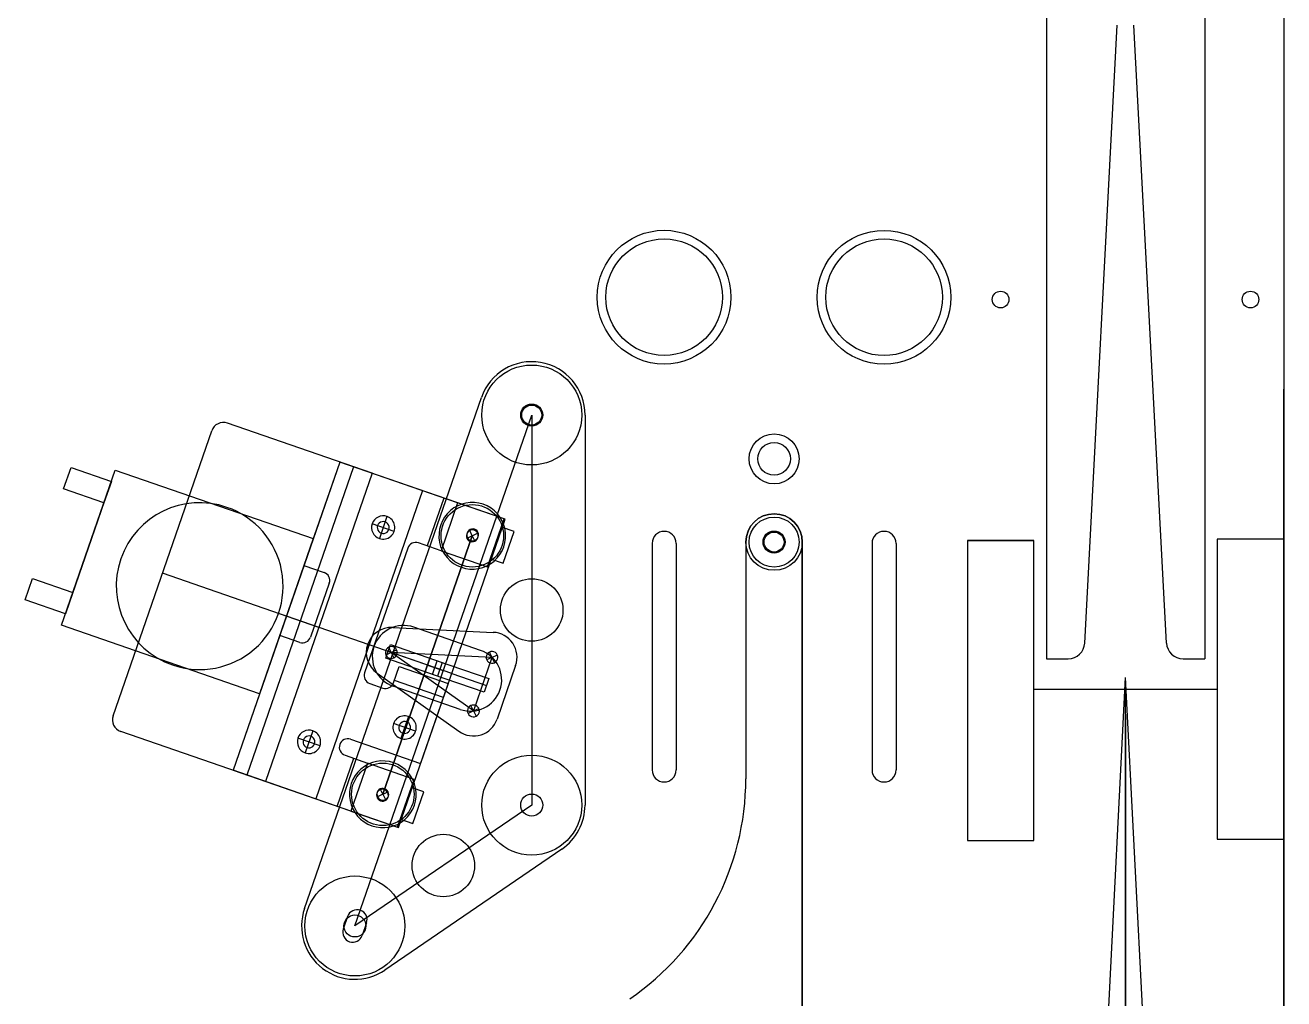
# Model space of a CAD drawing. Header units: inches. Extents: x 0 to 20.3, y 0 to 46.
# Drawn here: x 10.81 to 20.25, y 9.75 to 17.06 of the extents above; entities that cross this region are included whole.
import ezdxf

# ---------------------------------------------------------------- set-up
doc = ezdxf.new("R2010")
doc.units = ezdxf.units.IN
doc.header["$MEASUREMENT"] = 0
for name, color, linetype in [('1_250BIT_500DEP', 7, 'Continuous'), ('1A_250BIT_500DEP', 7, 'Continuous'), ('2_250BIT_250DEP', 7, 'Continuous'), ('6_125BIT_500DEP', 7, 'Continuous'), ('6A_125BIT_500DEP', 7, 'Continuous'), ('7_VCARVE_BIT', 7, 'Continuous'), ('7A_1250BALL', 7, 'Continuous'), ('8_250BIT_500OUTLINE', 7, 'Continuous'), ('CONSTRUCTION', 7, 'Continuous'), ('DF_COMP', 7, 'Continuous'), ('PLASTICS', 7, 'Continuous')]:
    doc.layers.add(name, color=color, linetype=linetype)

msp = doc.modelspace()

# ---------------------------------------------------------------- linework, layer by layer
at = {"layer": '1_250BIT_500DEP', "linetype": 'Continuous'}
for p, q in [((14.2241, 12.3683), (13.7221, 12.5421)), ((14.0708, 11.9253), (13.5687, 12.0991))]:
    msp.add_line(p, q, dxfattribs=at)
for centre in [(14.1614, 13.2277), (14.6073, 12.6707), (13.4902, 11.2886), (13.9439, 10.7542)]:
    msp.add_circle(centre, 0.2344, dxfattribs=at)
for centre, start, end in [((13.6454, 12.3206), 70.90651, 250.90651), ((14.1474, 12.1468), 250.90651, 70.90651)]:
    msp.add_arc(centre, 0.2344, start, end, dxfattribs=at)
at = {"layer": '1A_250BIT_500DEP', "linetype": 'Continuous'}
for centre in [(15.6005, 15.0177), (17.2505, 15.0172)]:
    msp.add_circle(centre, 0.4375, dxfattribs=at)
at = {"layer": '2_250BIT_250DEP', "linetype": 'Continuous'}
for centre in [(15.6005, 15.0177), (17.2505, 15.0172)]:
    msp.add_circle(centre, 0.5015, dxfattribs=at)
at = {"layer": '6_125BIT_500DEP', "linetype": 'Continuous'}
for p, q in [((15.5105, 13.1709), (15.5105, 11.4709)), ((15.6905, 13.1709), (15.6905, 11.4709)), ((17.1605, 13.1709), (17.1605, 11.4709)), ((17.3405, 13.1709), (17.3405, 11.4709))]:
    msp.add_line(p, q, dxfattribs=at)
for centre, radius in [((14.6073, 14.1338), 0.0825), ((16.4255, 13.8048), 0.1225), ((16.4255, 13.1809), 0.0825), ((14.6073, 11.2076), 0.0825), ((13.2805, 10.3007), 0.0825)]:
    msp.add_circle(centre, radius, dxfattribs=at)
for centre, start, end in [((15.6005, 13.1709), 0, 180), ((17.2505, 13.1709), 0, 180), ((15.6005, 11.4709), 180, 0), ((17.2505, 11.4709), 180, 0)]:
    msp.add_arc(centre, 0.09, start, end, dxfattribs=at)
at = {"layer": '6A_125BIT_500DEP', "linetype": 'Continuous'}
for centre in [(18.1255, 15), (20, 15)]:
    msp.add_circle(centre, 0.0625, dxfattribs=at)
at = {"layer": '7_VCARVE_BIT', "linetype": 'Continuous'}
for centre in [(18.1255, 15), (20, 15)]:
    msp.add_circle(centre, 0.0625, dxfattribs=at)
at = {"layer": '7A_1250BALL', "linetype": 'Continuous'}
for p in [(18.657, 4.165), (19.0632, 4.165), (19.4694, 4.165)]:
    msp.add_line(p, (19.0632, 12.165), dxfattribs=at)
at = {"layer": '8_250BIT_500OUTLINE', "linetype": 'Continuous'}
msp.add_line((20.2499, 46), (20.25, 4.3525), dxfattribs=at)
at = {"layer": 'CONSTRUCTION', "linetype": 'Continuous'}
for p, q in [((17.8755, 13.1931), (17.8755, 10.9431)), ((18.3755, 13.1931), (17.8755, 13.1931)), ((18.3755, 10.9431), (18.3755, 13.1931)), ((19.75, 13.2016), (19.75, 10.9516)), ((20.25, 13.2016), (19.75, 13.2016)), ((20.25, 10.9516), (20.25, 13.2016)), ((17.8755, 10.9431), (18.3755, 10.9431)), ((19.75, 10.9516), (20.25, 10.9516))]:
    msp.add_line(p, q, dxfattribs=at)
at = {"layer": 'DF_COMP', "linetype": 'Continuous'}
for p, q in [((19.6582, 26.2423), (19.6582, 12.3048)), ((18.4682, 23.2423), (18.4682, 12.3048)), ((18.757, 12.4232), (19.0008, 17.058)), ((19.3695, 12.4232), (19.1257, 17.058)), ((20.25, 6.0766), (20.25, 14.3266)), ((13.4098, 13.6971), (12.3239, 14.073)), ((13.2805, 10.3007), (14.6073, 14.1338)), ((14.6073, 14.1338), (14.6073, 11.2076)), ((11.4664, 11.8774), (12.2067, 14.0161)), ((11.08, 12.5572), (11.4827, 13.7207)), ((11.0949, 13.5795), (11.1506, 13.7403)), ((11.1506, 13.7403), (11.4532, 13.6355)), ((11.4827, 13.7207), (12.9678, 13.2066)), ((13.1667, 13.7812), (12.3661, 11.4685)), ((13.2698, 13.7455), (12.4692, 11.4328)), ((13.4098, 13.6971), (12.6092, 11.3844)), ((13.1667, 13.7812), (12.8982, 13.0056)), ((14.0511, 13.4751), (13.1667, 13.7812)), ((14.4081, 13.3515), (13.1667, 13.7812)), ((11.4532, 13.6355), (11.3976, 13.4747)), ((11.3976, 13.4747), (11.0949, 13.5795)), ((11.4254, 13.5551), (11.1373, 12.7227)), ((13.7874, 13.5664), (12.9869, 11.2537)), ((13.948, 13.5108), (13.8236, 13.1513)), ((14.0511, 13.4751), (13.9267, 13.1156)), ((14.0511, 13.4751), (13.9267, 13.1156)), ((14.4011, 13.3539), (14.0511, 13.4751)), ((13.5755, 13.261), (13.41, 13.3183)), ((13.5214, 13.3724), (13.4641, 13.2069)), ((13.6076, 11.0388), (14.4081, 13.3515)), ((14.2766, 12.9945), (14.4011, 13.3539)), ((14.1614, 13.2277), (13.4902, 11.2886)), ((13.4902, 11.2886), (14.1614, 13.2277)), ((14.1614, 13.2277), (14.1213, 13.2082)), ((14.1614, 13.2277), (14.1419, 13.2678)), ((14.1614, 13.2277), (14.2015, 13.2472)), ((14.1614, 13.2277), (14.1809, 13.1876)), ((14.3798, 13.2925), (14.2979, 13.056)), ((14.4744, 13.2597), (14.3798, 13.2925)), ((14.3925, 13.0232), (14.4744, 13.2597)), ((12.9678, 13.2066), (12.565, 12.0432)), ((13.677, 13.1348), (13.3535, 12.2003)), ((13.9267, 13.1156), (13.7578, 13.1741)), ((16.2135, 13.1809), (16.2135, 11.4055)), ((16.6375, 13.1809), (16.6375, 9.4043)), ((17.8755, 13.1931), (18.3755, 13.1931)), ((13.9267, 13.1156), (14.2766, 12.9945)), ((14.2979, 13.056), (14.3925, 13.0232)), ((13.0095, 12.5407), (11.8366, 12.9467)), ((12.8982, 13.0056), (13.0491, 12.9534)), ((10.8068, 12.7471), (10.8624, 12.9079)), ((10.8624, 12.9079), (11.1651, 12.8031)), ((13.0883, 12.8725), (12.9482, 12.4677)), ((11.1651, 12.8031), (11.1094, 12.6423)), ((11.1094, 12.6423), (10.8068, 12.7471)), ((12.7664, 12.6249), (12.7073, 12.6453)), ((14.0079, 12.1951), (12.7664, 12.6249)), ((12.565, 12.0432), (11.08, 12.5572)), ((12.7165, 12.4806), (12.3661, 11.4685)), ((12.8673, 12.4284), (12.7165, 12.4806)), ((13.5646, 12.5397), (14.3182, 12.5034)), ((13.5124, 12.3089), (13.548, 12.412)), ((13.5538, 12.3523), (13.5344, 12.3924)), ((13.548, 12.412), (13.9349, 12.2781)), ((13.5538, 12.3523), (13.5939, 12.3718)), ((13.8992, 12.175), (13.5124, 12.3089)), ((13.5538, 12.3523), (13.5138, 12.3328)), ((14.0079, 12.1951), (13.5302, 12.3605)), ((14.3092, 12.3159), (13.5538, 12.3523)), ((13.5538, 12.3523), (13.5733, 12.3122)), ((14.17, 11.9139), (13.5538, 12.3523)), ((13.8633, 12.1875), (13.899, 12.2906)), ((13.899, 12.2906), (14.2858, 12.1566)), ((13.9349, 12.2781), (13.8992, 12.175)), ((14.3092, 12.3159), (14.17, 11.9139)), ((14.3092, 12.3159), (14.2691, 12.2965)), ((14.3092, 12.3159), (14.2897, 12.356)), ((14.3092, 12.3159), (14.3493, 12.3354)), ((14.3092, 12.3159), (14.3287, 12.2758)), ((18.4682, 12.3048), (18.6321, 12.3048)), ((19.4943, 12.3048), (19.6582, 12.3048)), ((13.4465, 12.1984), (14.0612, 11.761)), ((13.571, 12.125), (13.6131, 12.2465)), ((13.6131, 12.2465), (13.9815, 12.119)), ((13.8258, 12.2582), (13.9439, 12.2173)), ((14.2501, 12.0535), (13.8633, 12.1875)), ((14.0079, 12.1951), (14.268, 12.1051)), ((14.4865, 12.2545), (14.3474, 11.8525)), ((13.3927, 12.1194), (13.4902, 12.0857)), ((13.9458, 12.0159), (13.5774, 12.1434)), ((13.9815, 12.119), (13.7739, 11.5193)), ((14.2858, 12.1566), (14.2501, 12.0535)), ((18.3755, 12.0766), (19.75, 12.0766)), ((14.17, 11.9139), (14.13, 11.8944)), ((14.17, 11.9139), (14.1506, 11.954)), ((14.17, 11.9139), (14.2101, 11.9334)), ((14.17, 11.9139), (14.1895, 11.8738)), ((13.7363, 11.7611), (13.5708, 11.8184)), ((13.6822, 11.8725), (13.6249, 11.707)), ((19.0627, 11.8891), (19.0627, 3.8891)), ((12.6092, 11.3844), (11.5233, 11.7603)), ((13.0189, 11.653), (12.8534, 11.7103)), ((12.9648, 11.7644), (12.9075, 11.5989)), ((13.248, 11.7013), (13.7739, 11.5193)), ((13.1474, 11.1981), (13.2722, 11.5585)), ((13.2064, 11.5812), (13.3753, 11.5228)), ((13.3753, 11.5228), (13.2505, 11.1624)), ((13.3749, 11.5218), (13.2505, 11.1624)), ((13.7249, 11.4007), (13.3749, 11.5218)), ((12.3661, 11.4685), (13.6076, 11.0388)), ((13.2505, 11.1624), (12.3661, 11.4685)), ((13.6005, 11.0412), (13.7249, 11.4007)), ((13.7036, 11.3392), (13.6218, 11.1027)), ((13.7982, 11.3064), (13.7036, 11.3392)), ((13.4902, 11.2886), (13.4501, 11.2692)), ((13.4902, 11.2886), (13.4707, 11.3287)), ((13.4902, 11.2886), (13.5302, 11.3081)), ((13.4902, 11.2886), (13.5096, 11.2486)), ((13.7164, 11.07), (13.7982, 11.3064)), ((13.2505, 11.1624), (13.6005, 11.0412)), ((14.6073, 11.2076), (13.2805, 10.3007)), ((13.6218, 11.1027), (13.7164, 11.07))]:
    msp.add_line(p, q, dxfattribs=at)
for centre, radius in [((14.6073, 14.1338), 0.375), ((16.4255, 13.8048), 0.1875), ((16.4255, 13.1809), 0.212), ((16.4255, 13.1809), 0.1875), ((14.6073, 11.2076), 0.375), ((13.2805, 10.3007), 0.375)]:
    msp.add_circle(centre, radius, dxfattribs=at)
for centre, radius, start, end in [((12.2938, 13.9859), 0.0921, 70.90662, 115.90597), ((12.2938, 13.9859), 0.0921, 115.90661, 160.90598), ((12.1161, 12.8498), 0.6258, 70.91054, 160.89133), ((12.1161, 12.85), 0.6256, 10.90698, 70.90433), ((14.1614, 13.2277), 0.2503, 130.90698, 190.90433), ((14.1614, 13.2277), 0.2503, 70.90698, 130.90433), ((14.1614, 13.2277), 0.2503, 10.90698, 70.90433), ((13.4928, 13.2897), 0.0876, 160.91053, 250.89132), ((13.4928, 13.2896), 0.0876, 70.91055, 160.89133), ((13.4928, 13.2897), 0.0445, 130.90696, 190.90436), ((13.4928, 13.2897), 0.0445, 70.90697, 130.90432), ((13.4928, 13.2897), 0.0445, 10.90696, 70.90434), ((13.4928, 13.2897), 0.0876, 10.90698, 70.90433), ((13.4928, 13.2897), 0.0445, 190.90696, 250.90434), ((13.4928, 13.2897), 0.0876, 250.90699, 310.90431), ((13.4928, 13.2897), 0.0445, 250.90699, 310.90431), ((13.4928, 13.2897), 0.0445, 310.90698, 10.90434), ((13.4928, 13.2897), 0.0876, 310.90698, 10.90432), ((14.1614, 13.2277), 0.0445, 130.90697, 190.90435), ((14.1639, 13.2348), 0.0445, 130.90702, 190.90429), ((14.1639, 13.2348), 0.0445, 190.90696, 250.90434), ((14.1614, 13.2277), 0.0445, 70.90697, 130.90432), ((14.1639, 13.2348), 0.0445, 70.90699, 130.90431), ((14.1614, 13.2277), 0.0445, 10.90696, 70.90434), ((14.1639, 13.2348), 0.0445, 10.90698, 70.90432), ((14.1614, 13.2277), 0.0445, 310.90697, 10.90435), ((14.1639, 13.2348), 0.0445, 310.907, 10.90432), ((14.1614, 13.2277), 0.2503, 310.90698, 10.90432), ((13.737, 13.114), 0.0636, 115.90664, 160.90597), ((13.737, 13.114), 0.0636, 70.90663, 115.90595), ((14.1614, 13.2277), 0.2503, 190.90698, 250.90433), ((14.1614, 13.2277), 0.0445, 190.90696, 250.90434), ((14.1614, 13.2277), 0.0445, 250.90699, 310.90431), ((14.1639, 13.2348), 0.0445, 250.90694, 310.90436), ((12.1163, 12.85), 0.6258, 160.91053, 250.89133), ((14.1614, 13.2277), 0.2503, 250.90698, 310.90433), ((12.1161, 12.85), 0.6256, 310.90698, 10.90433), ((13.0283, 12.8933), 0.0636, 25.90661, 70.90598), ((13.0283, 12.8933), 0.0636, 340.90663, 25.90599), ((12.8881, 12.4885), 0.0636, 295.90662, 340.90597), ((13.5539, 12.3523), 0.1877, 86.70705, 160.90042), ((14.3092, 12.3159), 0.1877, 34.07504, 87.24191), ((12.1161, 12.85), 0.6256, 250.90698, 310.90433), ((12.8881, 12.4885), 0.0636, 250.90659, 295.906), ((13.5539, 12.3523), 0.1877, 160.90794, 235.10131), ((13.5538, 12.3523), 0.0445, 130.907, 190.90432), ((13.5538, 12.3523), 0.0445, 70.90699, 130.90431), ((13.5538, 12.3523), 0.0445, 10.90701, 70.90429), ((14.3092, 12.3159), 0.1877, 340.90671, 34.07358), ((18.6321, 12.4298), 0.125, 270, 356.98825), ((19.4943, 12.4298), 0.125, 183.01175, 270), ((13.5538, 12.3523), 0.0445, 190.90696, 250.90434), ((13.5538, 12.3523), 0.0445, 250.90699, 310.90432), ((13.5538, 12.3523), 0.0445, 310.90696, 10.90432), ((14.3092, 12.3159), 0.0445, 130.90699, 190.9043), ((14.3092, 12.3159), 0.0445, 190.90699, 250.90431), ((14.3092, 12.3159), 0.0445, 70.90699, 130.90432), ((14.3092, 12.3159), 0.0445, 250.90697, 310.90433), ((14.3092, 12.3159), 0.0445, 10.90698, 70.90432), ((14.3092, 12.3159), 0.0445, 310.90696, 10.90436), ((13.4135, 12.1795), 0.0636, 160.90659, 205.906), ((13.4135, 12.1795), 0.0636, 205.90661, 250.906), ((13.511, 12.1458), 0.0636, 250.90663, 295.90599), ((13.511, 12.1458), 0.0636, 295.90661, 340.90598), ((14.17, 11.9139), 0.0445, 130.90698, 190.90434), ((14.17, 11.9139), 0.0445, 190.90696, 250.90434), ((14.17, 11.9139), 0.0445, 70.90699, 130.90432), ((14.17, 11.9139), 0.0445, 10.907, 70.90432), ((14.17, 11.9139), 0.0445, 310.90696, 10.90432), ((11.5535, 11.8473), 0.0921, 160.90662, 205.90597), ((11.5535, 11.8473), 0.0921, 205.90661, 250.90598), ((13.6536, 11.7897), 0.0876, 130.90698, 190.90432), ((13.6536, 11.7897), 0.0876, 70.90699, 130.90431), ((13.6536, 11.7897), 0.0445, 130.90697, 190.90431), ((13.6536, 11.7897), 0.0445, 70.90699, 130.90432), ((13.6536, 11.7897), 0.0445, 10.90696, 70.90434), ((13.6536, 11.7897), 0.0876, 10.90698, 70.90433), ((13.6536, 11.7897), 0.0876, 310.90698, 10.90432), ((14.17, 11.9139), 0.0445, 250.90694, 310.90437), ((14.17, 11.9139), 0.1877, 287.73848, 340.90535), ((12.9362, 11.6817), 0.0876, 160.91053, 250.89132), ((12.9361, 11.6816), 0.0876, 70.91054, 160.89133), ((12.9361, 11.6817), 0.0445, 130.90696, 190.90432), ((12.9361, 11.6817), 0.0445, 70.90698, 130.90436), ((12.9361, 11.6817), 0.0445, 10.90699, 70.90432), ((12.9361, 11.6817), 0.0876, 10.90698, 70.90433), ((13.6536, 11.7897), 0.0876, 190.90698, 250.90433), ((13.6536, 11.7897), 0.0445, 190.90696, 250.90434), ((13.6536, 11.7897), 0.0876, 250.90699, 310.90431), ((13.6536, 11.7897), 0.0445, 250.90699, 310.90431), ((13.6536, 11.7897), 0.0445, 310.90698, 10.90434), ((14.17, 11.9139), 0.1877, 234.57015, 287.73701), ((12.9361, 11.6817), 0.0445, 190.90702, 250.90429), ((12.9361, 11.6817), 0.0876, 250.90698, 310.90432), ((12.9361, 11.6817), 0.0445, 250.90699, 310.90435), ((12.9361, 11.6817), 0.0445, 310.90696, 10.90436), ((12.9361, 11.6817), 0.0876, 310.90699, 10.90432), ((13.2272, 11.6413), 0.0636, 160.90659, 205.906), ((13.2272, 11.6413), 0.0636, 115.90663, 160.90598), ((13.2272, 11.6413), 0.0636, 70.90659, 115.906), ((13.2272, 11.6413), 0.0636, 205.90661, 250.906), ((13.4902, 11.2886), 0.2503, 70.90698, 130.90433), ((13.4902, 11.2886), 0.2503, 10.90698, 70.90432), ((13.4902, 11.2886), 0.2503, 130.90698, 190.90433), ((13.4902, 11.2886), 0.0445, 70.90697, 130.90433), ((13.4902, 11.2886), 0.2503, 310.90698, 10.90432), ((14.2135, 11.4055), 2, 304.35312, 0), ((13.4902, 11.2886), 0.2503, 190.90699, 250.90432), ((13.4877, 11.2815), 0.0445, 130.90699, 190.9043), ((13.4877, 11.2815), 0.0445, 190.90699, 250.90431), ((13.4902, 11.2886), 0.0445, 130.90696, 190.90432), ((13.4902, 11.2886), 0.0445, 190.90698, 250.90432), ((13.4877, 11.2815), 0.0445, 70.90699, 130.90432), ((13.4877, 11.2815), 0.0445, 250.90694, 310.90436), ((13.4902, 11.2886), 0.0445, 250.90699, 310.90431), ((13.4877, 11.2815), 0.0445, 10.90698, 70.90432), ((13.4902, 11.2886), 0.0445, 10.90696, 70.90434), ((13.4877, 11.2815), 0.0445, 310.90696, 10.90436), ((13.4902, 11.2886), 0.0445, 310.90702, 10.90429), ((13.4902, 11.2886), 0.2503, 250.90698, 310.90432)]:
    msp.add_arc(centre, radius, start, end, dxfattribs=at)
at = {"layer": 'PLASTICS', "linetype": 'Continuous'}
for p, q in [((12.9025, 10.4316), (14.2293, 14.2647)), ((15.0073, 14.1338), (15.0073, 11.2076)), ((16.2135, 13.1809), (16.2135, 11.4055)), ((16.6375, 9.6681), (16.6375, 13.1809)), ((14.8331, 10.8774), (13.5062, 9.9705)), ((13.226, 10.3725), (13.1933, 10.278)), ((13.3677, 10.3234), (13.335, 10.2289))]:
    msp.add_line(p, q, dxfattribs=at)
for centre in [(14.6073, 14.1338), (16.4255, 13.1809)]:
    msp.add_circle(centre, 0.075, dxfattribs=at)
for centre, radius, start, end in [((14.6073, 14.1338), 0.4, 0, 160.90651), ((16.4255, 13.1809), 0.212, 0, 180), ((14.2135, 11.4055), 2, 304.35312, 0), ((14.6073, 11.2076), 0.4, 304.35312, 0), ((13.2805, 10.3007), 0.4, 160.90651, 304.35312), ((13.2968, 10.348), 0.075, 340.90651, 160.90651), ((13.2641, 10.2535), 0.075, 160.90651, 340.90651)]:
    msp.add_arc(centre, radius, start, end, dxfattribs=at)

doc.saveas('drawing.dxf')
